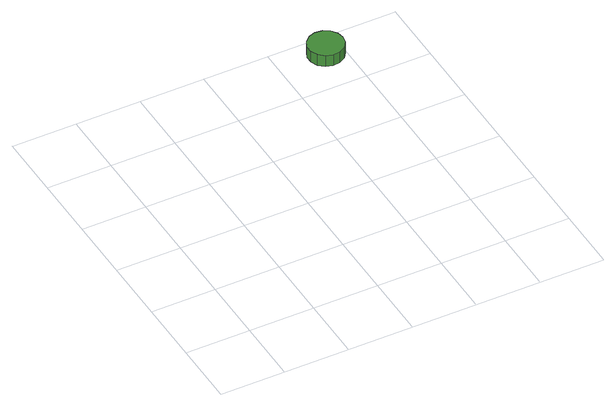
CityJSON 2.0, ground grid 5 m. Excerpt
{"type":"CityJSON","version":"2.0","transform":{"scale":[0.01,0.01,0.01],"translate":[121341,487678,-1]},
"CityObjects":{
"tree1":{"type":"SolitaryVegetationObject","attributes":{"function":"something"}},
"tree2":{"type":"SolitaryVegetationObject","attributes":{"function":"something"}},
"tree3":{"type":"SolitaryVegetationObject","attributes":{"function":"something"},"geometry":[{"type":"MultiSurface","lod":"1","boundaries":[[[0,1,2,3,4,5,6,7,8,9,10,11,12,13,14]],[[15,16,17,18,19,20,21,22,23,24,25,26,27,28,29]],[[0,29,28,1]],[[1,28,27,2]],[[2,27,26,3]],[[3,26,25,4]],[[4,25,24,5]],[[5,24,23,6]],[[6,23,22,7]],[[7,22,21,8]],[[8,21,20,9]],[[9,20,19,10]],[[10,19,18,11]],[[11,18,17,12]],[[12,17,16,13]],[[13,16,15,14]],[[14,15,29,0]]]}]}
},
"vertices":[
[2001,2338,185],[1989,2393,185],[1956,2439,185],[1907,2467,185],[1851,2473,185],[1798,2456,185],[1756,2418,185],[1733,2367,185],[1733,2310,185],[1756,2259,185],[1798,2221,185],[1851,2204,185],[1907,2210,185],[1956,2238,185],[1989,2283,185],[1989,2283,88],[1956,2238,88],[1907,2210,88],[1851,2204,88],[1798,2221,88],[1756,2259,88],[1733,2310,88],[1733,2367,88],[1756,2418,88],[1798,2456,88],[1851,2473,88],[1907,2467,88],[1956,2439,88],[1989,2393,88],[2001,2338,88]
]}
